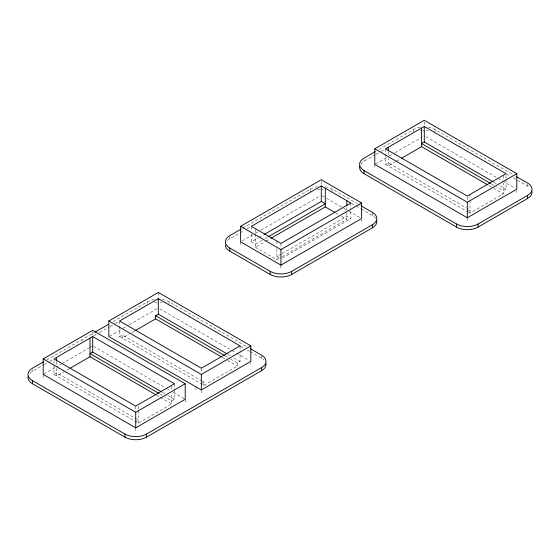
<?xml version="1.0" encoding="UTF-8"?>
<svg xmlns="http://www.w3.org/2000/svg" width="560" height="560" viewBox="0 0 560 560"><rect width="100%" height="100%" fill="white"/><g stroke="black" fill="none" stroke-linecap="round" stroke-linejoin="round"><path stroke-width="0.42" stroke-dasharray="2.8 2.1" d="M242.662 228.228L310.52 189.049A15.211 8.785 0 0 1 317.345 186.774M379.036 149.499L413.518 129.584A15.211 8.785 0 0 1 420.343 127.309M227.43 240.555A15.211 8.785 0 0 1 229.845 238.735L244.174 230.461M247.191 228.725L250.957 226.548M360.738 164.108A15.211 8.785 0 0 1 364.042 161.259L375.284 154.763M376.033 154.336L380.534 151.739M381.283 151.305L385.028 149.142M242.109 240.968L252.665 234.871M255.682 233.135L257.943 231.826M260.96 230.083L319.774 196.133M375.543 163.933L388.29 156.569M389.039 156.142L394.289 153.111M395.038 152.677L422.03 137.095M46.697 359.996L94.409 332.458M113.071 321.678L147.553 301.77A15.211 8.785 0 0 1 154.378 299.495M251.363 234.073L251.363 241.836L258.125 237.93M258.881 237.496L263.389 234.892M385.553 154.014L385.553 164.367L388.241 162.813L466.207 207.823M30.037 373.149A15.211 8.785 0 0 1 32.459 371.329L43.701 364.833M44.45 364.399L48.951 361.802M49.7 361.375L53.445 359.205M93.674 335.986L97.342 333.865M99.575 332.577L109.319 326.949M110.068 326.515L114.569 323.918M115.318 323.491L119.063 321.321M395.654 161.637L388.241 165.914L388.241 158.501M396.396 161.21L400.099 159.068M262.157 240.261L255.395 244.167L251.363 241.836M265.167 238.525L267.421 237.223M255.395 233.814L255.395 247.275L265.167 241.633M265.916 241.199L270.431 238.595M43.96 374.003L55.209 367.507M55.958 367.073L61.208 364.042M61.957 363.608L88.949 348.026M89.698 347.599L91.945 346.297M109.578 336.119L122.325 328.755M123.074 328.328L128.324 325.297M129.073 324.863L157.563 308.413M53.97 364.945L53.97 374.43L56.658 372.883L138.411 420.077L136.395 421.246M119.588 326.2L119.588 336.546L122.276 334.999L201.761 380.884M69.258 368.711L56.658 375.984L56.658 368.564M131.166 332.969L122.276 338.1L122.276 334.999M131.908 332.542L134.134 331.254M281.421 253.988L276.906 256.592L280.266 258.531M282.17 253.554L346.829 216.223L350.861 218.547L350.861 209.062M255.395 247.275L276.906 259.693L281.421 257.089M282.17 256.655L346.829 219.324L346.829 211.043M282.443 258.048L350.861 218.547M467.306 211.561L469.994 210.014L466.97 208.264M506.03 179.718L506.03 189.203L503.342 190.757L496.531 186.823M468.482 212.24L469.994 213.115L503.342 193.865L503.342 182.994M174.447 389.788L174.447 399.273L171.759 400.827L164.948 396.893M202.013 383.362L204.029 382.193L204.029 385.301L202.517 384.426M230.566 359.009L237.377 362.943L240.065 361.389L240.065 351.904M53.97 374.43L138.411 423.185L171.759 403.935L171.759 393.064M204.029 385.301L237.377 366.051L237.377 362.943M428.218 127.309A15.211 8.785 0 0 1 435.036 129.584L512.505 174.307M506.485 173.943L510.244 176.113M513.254 177.849L527.541 186.102A15.211 8.785 0 0 1 529.963 187.922M425.782 136.661L497.231 177.919M497.987 178.353L501.746 180.523M502.495 180.957L515.284 188.335M493.92 182.21L496.188 183.526M499.975 185.71L506.03 189.203M491.232 183.764L495.768 186.389M488.957 185.563L492.744 187.747M493.5 188.181L503.342 193.865M385.553 164.367L467.726 211.806M325.22 186.774A15.211 8.785 0 0 1 332.038 189.049L357.434 203.714M358.183 204.148L360.423 205.436M351.456 203.371L355.194 205.527M355.943 205.954L360.423 208.544M361.172 208.978L372.372 215.446A15.211 8.785 0 0 1 375.676 218.295M322.028 195.692L325.759 197.848M326.508 198.282L342.944 207.767M343.693 208.201L348.173 210.784M348.922 211.218L360.871 218.12M335.699 212.905L338.667 214.613M341.635 216.328L346.829 219.324M162.246 299.495A15.211 8.785 0 0 1 169.071 301.77L246.533 346.493M240.52 346.129L244.279 348.299M247.289 350.035L249.543 351.337M250.299 351.771L261.576 358.288A15.211 8.785 0 0 1 263.998 360.108M159.817 308.847L235.781 352.709M236.53 353.143L249.319 360.521M227.955 354.396L230.979 356.146M234.01 357.896L240.065 361.389M225.267 355.95L229.803 358.575M222.236 357.308L226.779 359.933M227.535 360.367L237.377 366.051M202.517 381.325L204.029 382.193M119.588 336.546L201.761 383.992M93.45 346.297L165.648 387.982M166.404 388.416L170.163 390.593M173.173 392.329L184.45 398.839M162.337 392.28L166.88 394.905M167.636 395.339L174.447 399.273M159.649 393.834L164.185 396.459M156.618 395.192L159.649 396.942M160.405 397.376L171.759 403.935M527.541 183.771L527.541 186.102M516.789 190.757L516.789 192.311M506.03 175.406L506.03 178.857M503.342 175.231L503.342 179.543M469.994 194.481L469.994 199.661M469.994 200.522L469.994 213.115M467.306 196.896L467.306 201.215M467.306 217.777L467.306 220.878M435.036 129.584L435.036 131.915M424.277 121.996L424.277 125.447M413.518 129.584L413.518 131.915M388.241 151.599L388.241 155.05M385.553 148.834L385.553 153.153M374.794 164.367L374.794 167.468M372.372 213.115L372.372 215.446M364.042 159.705L364.042 161.259M361.62 220.101L361.62 221.655M350.861 203.021L350.861 208.201M346.829 207.592L346.829 210.182M332.038 189.049L332.038 191.38M321.279 181.461L321.279 184.912M310.52 189.049L310.52 191.38M280.938 243.39L280.938 247.702M280.938 265.125L280.938 268.233M276.906 241.066L276.906 245.378M276.906 248.829L276.906 259.693M261.576 355.957L261.576 358.288M255.395 229.502L255.395 232.953M251.363 226.31L251.363 230.629M250.824 362.943L250.824 364.497M240.604 241.836L240.604 244.944M240.065 345.863L240.065 351.043M229.845 236.404L229.845 238.735M201.341 368.221L201.341 372.533M201.341 390.733L201.341 393.064M195.958 386.855L195.958 389.956M185.206 399.273L185.206 402.381M174.447 383.747L174.447 388.927M171.759 386.162L171.759 389.613M169.071 301.77L169.071 304.101M158.312 292.453L158.312 297.633M147.553 301.77L147.553 303.324M138.411 406.28L138.411 409.731M138.411 410.592L138.411 423.185M135.723 406.105L135.723 411.278M135.723 427.84L135.723 430.948M119.588 321.02L119.588 325.332M92.694 332.066L92.694 336.378M81.935 339.654L81.935 341.208M56.658 361.669L56.658 365.12M53.97 360.633L53.97 364.084M43.211 374.43L43.211 377.538M32.459 369.775L32.459 371.329M420.343 130.417A15.211 8.785 0 0 1 422.289 130.193M422.954 130.151A15.211 8.785 0 0 1 424.277 130.116M426.265 130.193A15.211 8.785 0 0 1 428.218 130.417M317.345 189.882A15.211 8.785 0 0 1 321.279 189.581M321.944 189.588A15.211 8.785 0 0 1 323.267 189.658M154.378 302.603A15.211 8.785 0 0 1 158.312 302.302M160.3 302.379A15.211 8.785 0 0 1 162.246 302.603"/><path stroke-width="0.84" d="M240.604 226.31L321.279 179.732L361.62 203.021L361.62 218.547L280.938 265.125L240.604 241.836L240.604 226.31L280.938 249.599L361.62 203.021M374.794 148.834L424.277 120.267L516.789 173.677L516.789 189.203L467.306 217.777L374.794 164.367L374.794 148.834L467.306 202.244L516.789 173.677M241.157 229.096L229.845 235.627A15.211 8.785 0 0 0 229.845 248.052L229.845 251.153L270.186 274.442A15.211 8.785 0 0 0 291.697 274.442L372.372 227.864A15.211 8.785 0 0 0 376.698 220.507M375.284 151.662L364.042 158.151A15.211 8.785 0 0 0 364.042 170.576L364.042 173.677L456.547 227.087A15.211 8.785 0 0 0 478.065 227.087L527.541 198.52A15.211 8.785 0 0 0 531.867 191.163M321.279 185.948L251.363 226.31L280.938 243.39L350.861 203.021L321.279 185.948L321.279 201.474L264.138 234.458M424.277 126.483L385.553 148.834L467.306 196.035L506.03 173.677L424.277 126.483L424.277 142.009L493.164 181.776M43.211 358.904L92.694 330.337L185.206 383.747L185.206 399.273L135.723 427.84L43.211 374.43L43.211 358.904L135.723 412.314L185.206 383.747M108.829 321.02L158.312 292.453L250.824 345.863L250.824 361.389L201.341 389.956L108.829 336.546L108.829 321.02L201.341 374.43L250.824 345.863M43.701 361.732L32.459 368.221A15.211 8.785 0 0 0 32.459 380.646L32.459 383.747L124.964 437.157A15.211 8.785 0 0 0 146.482 437.157L261.576 370.706A15.211 8.785 0 0 0 265.902 363.349M95.137 332.031L108.57 324.275M424.277 142.009L421.589 143.556L490.476 183.33M92.694 336.546L53.97 358.904L135.723 406.105L174.447 383.747L92.694 336.546L92.694 352.072L161.581 391.846M158.312 298.662L119.588 321.02L201.341 368.221L240.065 345.863L158.312 298.662L158.312 314.188L227.199 353.962M401.583 158.214L421.589 146.664L487.445 184.688M268.177 236.789L325.311 203.798L321.279 201.474M271.18 238.161L325.311 206.906L334.957 212.471M92.694 352.072L90.006 353.626L158.893 393.4M221.48 356.874L155.624 318.85L155.624 315.742L158.312 314.188M70 368.284L90.006 356.734L155.862 394.758M134.876 330.827L155.624 318.85M229.845 248.052L270.186 271.341A15.211 8.785 0 0 0 291.697 271.341L372.372 224.763A15.211 8.785 0 0 0 372.372 212.338L361.172 205.87M364.042 170.576L456.547 223.986A15.211 8.785 0 0 0 478.065 223.986L527.541 195.419A15.211 8.785 0 0 0 527.541 182.994L516.264 176.484M32.459 380.646L124.964 434.056A15.211 8.785 0 0 0 146.482 434.056L261.576 367.598A15.211 8.785 0 0 0 261.576 355.18L250.299 348.67M155.624 315.742L224.504 355.516M527.541 195.419L527.541 198.52M478.065 223.986L478.065 227.087M467.306 202.244L467.306 217.777M456.547 223.986L456.547 227.087M421.589 128.03L421.589 146.664M388.241 147.287L388.241 150.738M372.372 224.763L372.372 227.864M346.829 200.697L346.829 205.87M325.311 188.272L325.311 206.906M291.697 271.341L291.697 274.442M280.938 249.599L280.938 265.125M270.186 271.341L270.186 274.442M261.576 367.598L261.576 370.706M201.341 374.43L201.341 389.956M146.482 434.056L146.482 437.157M135.723 412.314L135.723 427.84M124.964 434.056L124.964 437.157M90.006 338.1L90.006 356.734M56.658 357.357L56.658 360.801M364.042 173.677A15.211 8.785 0 0 1 359.716 166.32M229.845 251.153A15.211 8.785 0 0 1 225.393 244.944M32.459 383.747A15.211 8.785 0 0 1 28.133 376.39"/></g></svg>
